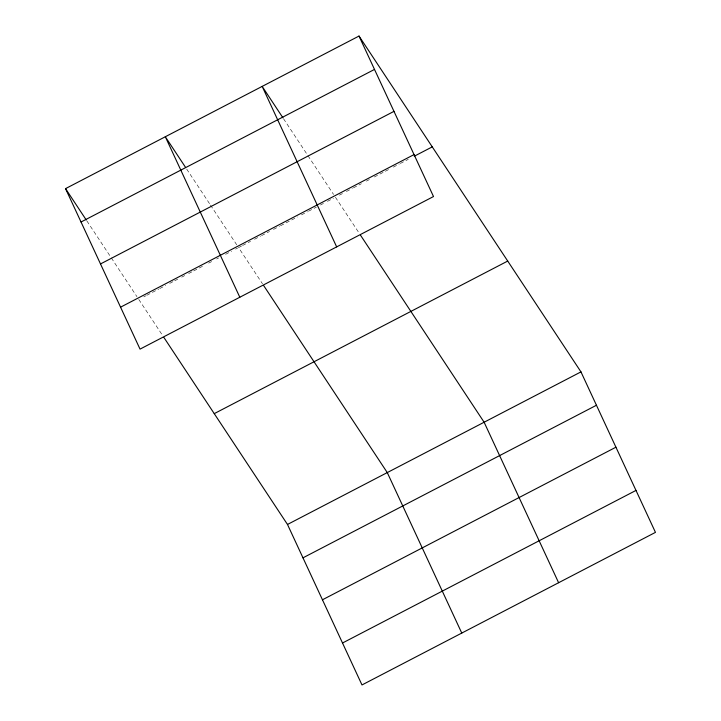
<?xml version="1.0" encoding="UTF-8"?>
<svg xmlns="http://www.w3.org/2000/svg" width="721" height="721" viewBox="0 0 721 721"><rect width="100%" height="100%" fill="white"/><g stroke="black" fill="none" stroke-linecap="round" stroke-linejoin="round"><path stroke-width="0.54" stroke-dasharray="3.6 2.7" d="M143.767 296.863L145.768 295.826M146.769 295.304L158.737 289.085M159.738 288.562L165.722 285.453M169.714 283.371L173.707 281.298M174.707 280.784L177.699 279.225M181.692 277.152L184.684 275.593M188.677 273.52L192.66 271.438M193.661 270.925L203.637 265.734M208.63 263.138L211.623 261.588M216.615 258.992L218.607 257.956M225.592 254.324L231.576 251.214M235.569 249.133L237.57 248.096M241.562 246.023L238.561 247.582L262.489 283.786M242.553 245.5L250.547 241.346M254.54 239.273L260.524 236.155M261.525 235.641L269.519 231.486M273.511 229.413L279.496 226.295M280.496 225.772L297.467 216.949M301.468 214.876L307.452 211.758M308.453 211.244L316.438 207.089M320.43 205.016L323.432 203.457M327.424 201.375L333.417 198.266M339.402 195.148L342.403 193.589M346.395 191.516L352.38 188.397M353.38 187.884L361.365 183.729M366.358 181.133L369.359 179.574M374.352 176.978L384.329 171.787M385.329 171.274L389.322 169.192M393.315 167.119L399.308 164M400.308 163.487L408.293 159.332M283.524 118.722L307.335 154.745M307.939 155.664L333.58 194.454M335.409 197.23L359.337 233.433M186.685 169.075L209.874 204.169M210.487 205.097L236.731 244.807M86.899 220.959L110.701 256.973M111.313 257.902L136.954 296.682M138.783 299.458L162.712 335.662"/><path stroke-width="1.08" d="M359.013 36.05L433.51 196.536L140.036 349.117L65.539 188.632L359.013 36.05L580.964 371.883L655.461 532.368L361.987 684.95L287.49 524.464L163.937 337.518M81.022 222.005L374.505 69.423M100.498 263.949L393.972 111.367M120.56 307.173L414.034 154.591M414.287 156.214L432.258 146.877M214.245 413.638L507.719 261.056M287.49 524.464L580.964 371.883M302.982 557.829L596.456 405.247M322.458 599.782L615.932 447.2M342.52 642.997L635.994 490.415M282.92 117.802L262.165 86.403L336.662 246.888M360.563 235.289L484.124 422.236L558.613 582.721M185.459 167.227L165.316 136.756L239.814 297.241M263.715 285.642L387.276 472.588L461.773 633.074M65.539 188.632L86.286 220.031"/></g></svg>
